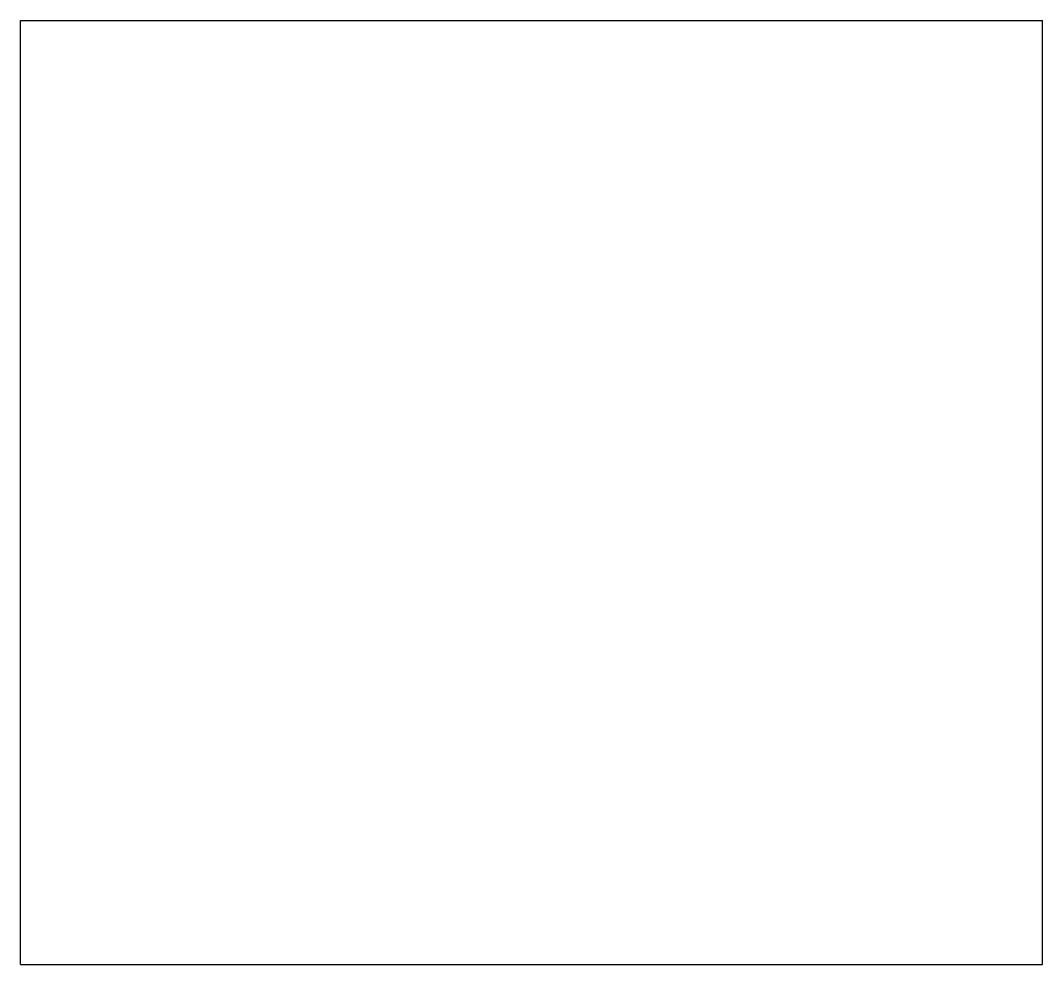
# Model space of a CAD drawing. Extents: x 184934 to 246714, y -2814 to 54266.
import ezdxf

# ---------------------------------------------------------------- set-up
doc = ezdxf.new("R2010")
doc.units = 0
doc.layers.add('WALL', color=1, linetype='CONTINUOUS')

msp = doc.modelspace()

# ---------------------------------------------------------------- linework, layer by layer
at = {"layer": 'WALL'}
for p, q in [((184934, -2814), (184934, 54266)), ((184934, 54266), (246714, 54266)), ((246714, -2814), (246714, 54266)), ((184934, -2814), (246714, -2814))]:
    msp.add_line(p, q, dxfattribs=at)

doc.saveas('drawing.dxf')
